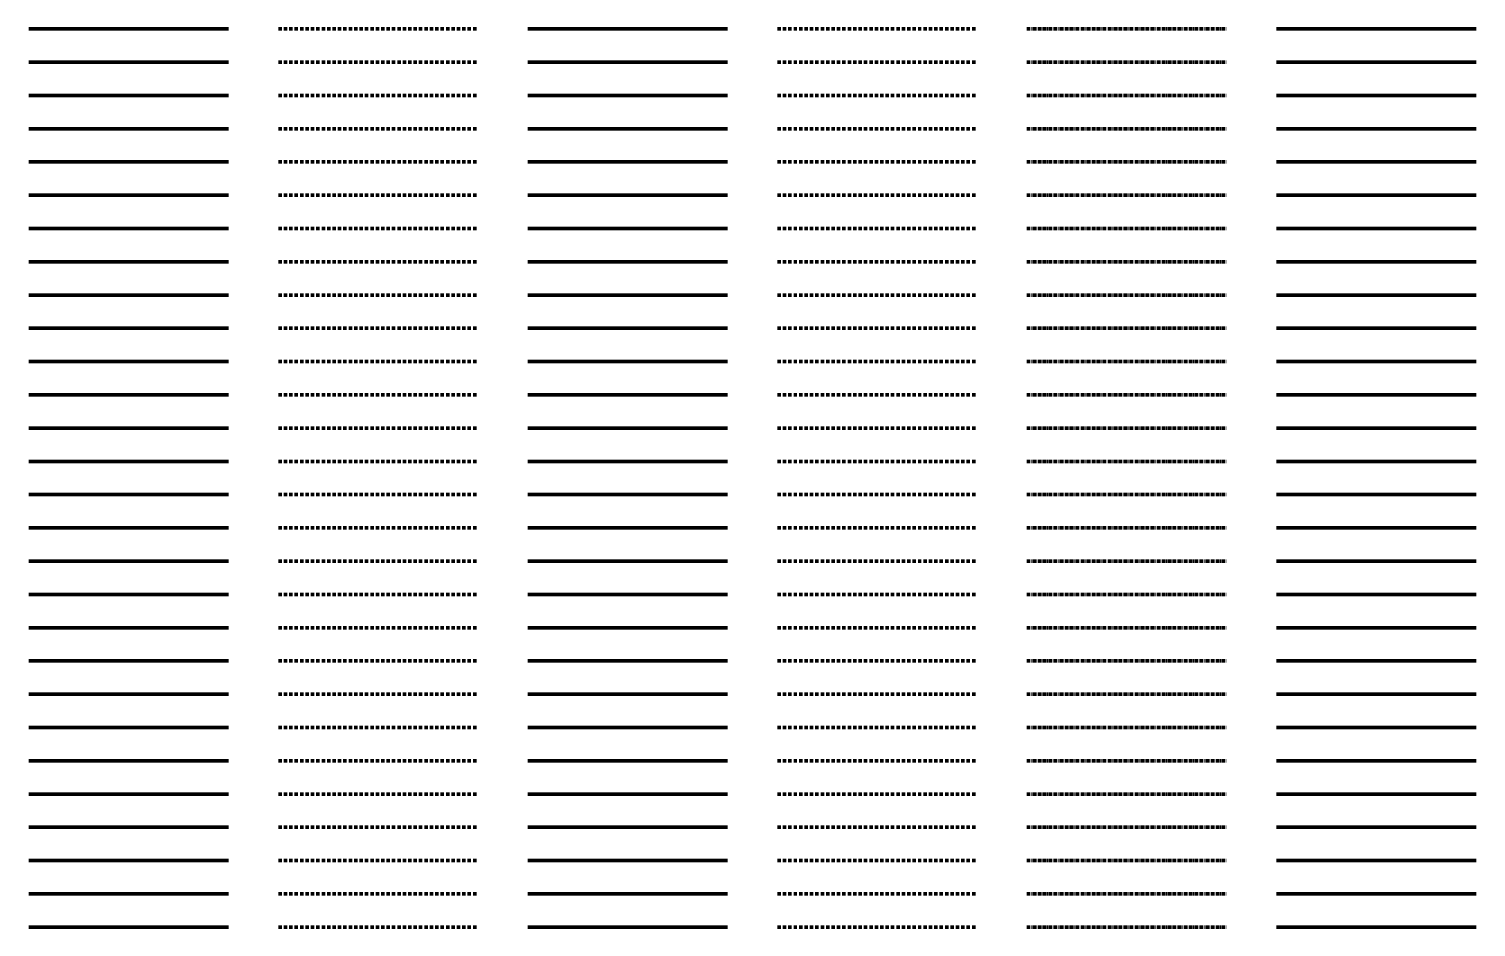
# Model space of a CAD drawing. Header units: metres. Extents: x -170 to 2070, y -13 to 17840.
# Drawn here: x 150 to 1020, y 12820 to 13360 of the extents above; entities that cross this region are included whole.
import ezdxf
from ezdxf.lldxf.tags import DXFTag

# ---------------------------------------------------------------- set-up
doc = ezdxf.new("R2010")
doc.units = ezdxf.units.M
doc.linetypes.add('KL-SO', pattern=[3.25, 2, -1.25])
doc.linetypes.add('KL-VERLATEN-SO', pattern=[3.25, 2, -0.5, 0.25, -0.5])
for name, color, linetype, lineweight in [('B-OI-KL-ET_MS_MANTELBUIS_HDPE FLEXIBEL_32-G', 7, 'Continuous', 70), ('B-OI-KL-ET_MS_MANTELBUIS_HDPE FLEXIBEL_32-RESERVE-G', 7, 'KL-RESERVE-SO', 70), ('B-OI-KL-ET_MS_MANTELBUIS_HDPE FLEXIBEL_32-VERLATEN-G', 7, 'KL-VERLATEN-SO', 70), ('B-OI-KL-ET_MS_MANTELBUIS_HDPE FLEXIBEL_50-G', 7, 'Continuous', 70), ('B-OI-KL-ET_MS_MANTELBUIS_HDPE FLEXIBEL_50-RESERVE-G', 7, 'KL-RESERVE-SO', 70), ('B-OI-KL-ET_MS_MANTELBUIS_HDPE FLEXIBEL_50-VERLATEN-G', 7, 'KL-VERLATEN-SO', 70), ('B-OI-KL-ET_MS_MANTELBUIS_HDPE FLEXIBEL_75-G', 7, 'Continuous', 70), ('B-OI-KL-ET_MS_MANTELBUIS_HDPE FLEXIBEL_75-RESERVE-G', 7, 'KL-RESERVE-SO', 70), ('B-OI-KL-ET_MS_MANTELBUIS_HDPE FLEXIBEL_75-VERLATEN-G', 7, 'KL-VERLATEN-SO', 70), ('B-OI-KL-ET_MS_MANTELBUIS_OVERIG-G', 7, 'Continuous', 70), ('B-OI-KL-ET_MS_MANTELBUIS_OVERIG-RESERVE-G', 7, 'KL-RESERVE-SO', 70), ('B-OI-KL-ET_MS_MANTELBUIS_OVERIG-VERLATEN-G', 7, 'KL-VERLATEN-SO', 70), ('B-OI-KL-ET_MS_MANTELBUIS_PE 100 SDR 11-G', 7, 'Continuous', 70), ('B-OI-KL-ET_MS_MANTELBUIS_PE 100 SDR 11-RESERVE-G', 7, 'KL-RESERVE-SO', 70), ('B-OI-KL-ET_MS_MANTELBUIS_PE 100 SDR 11-VERLATEN-G', 7, 'KL-VERLATEN-SO', 70), ('B-OI-KL-ET_MS_MANTELBUIS_PE 100 SDR 11_110-G', 7, 'Continuous', 70), ('B-OI-KL-ET_MS_MANTELBUIS_PE 100 SDR 11_110-RESERVE-G', 7, 'KL-RESERVE-SO', 70), ('B-OI-KL-ET_MS_MANTELBUIS_PE 100 SDR 11_110-VERLATEN-G', 7, 'KL-VERLATEN-SO', 70), ('B-OI-KL-ET_MS_MANTELBUIS_PE 100 SDR 11_125-G', 7, 'Continuous', 70), ('B-OI-KL-ET_MS_MANTELBUIS_PE 100 SDR 11_125-RESERVE-G', 7, 'KL-RESERVE-SO', 70), ('B-OI-KL-ET_MS_MANTELBUIS_PE 100 SDR 11_125-VERLATEN-G', 7, 'KL-VERLATEN-SO', 70), ('B-OI-KL-ET_MS_MANTELBUIS_PE 100 SDR 11_160-G', 7, 'Continuous', 70), ('B-OI-KL-ET_MS_MANTELBUIS_PE 100 SDR 11_160-RESERVE-G', 7, 'KL-RESERVE-SO', 70), ('B-OI-KL-ET_MS_MANTELBUIS_PE 100 SDR 11_160-VERLATEN-G', 7, 'KL-VERLATEN-SO', 70), ('B-OI-KL-ET_MS_MANTELBUIS_PE 100 SDR 11_200-G', 7, 'Continuous', 70), ('B-OI-KL-ET_MS_MANTELBUIS_PE 100 SDR 11_200-RESERVE-G', 7, 'KL-RESERVE-SO', 70), ('B-OI-KL-ET_MS_MANTELBUIS_PE 100 SDR 11_200-VERLATEN-G', 7, 'KL-VERLATEN-SO', 70), ('B-OI-KL-ET_MS_MANTELBUIS_PE 100 SDR 11_250-G', 7, 'Continuous', 70), ('B-OI-KL-ET_MS_MANTELBUIS_PE 100 SDR 11_250-RESERVE-G', 7, 'KL-RESERVE-SO', 70), ('B-OI-KL-ET_MS_MANTELBUIS_PE 100 SDR 11_250-VERLATEN-G', 7, 'KL-VERLATEN-SO', 70), ('B-OI-KL-ET_MS_MANTELBUIS_PE 100 SDR 11_315-G', 7, 'Continuous', 70), ('B-OI-KL-ET_MS_MANTELBUIS_PE 100 SDR 11_315-RESERVE-G', 7, 'KL-RESERVE-SO', 70), ('B-OI-KL-ET_MS_MANTELBUIS_PE 100 SDR 11_315-VERLATEN-G', 7, 'KL-VERLATEN-SO', 70), ('B-OI-KL-ET_MS_MANTELBUIS_PE 100 SDR 11_63-G', 7, 'Continuous', 70), ('B-OI-KL-ET_MS_MANTELBUIS_PE 100 SDR 11_63-RESERVE-G', 7, 'KL-RESERVE-SO', 70), ('B-OI-KL-ET_MS_MANTELBUIS_PE 100 SDR 11_63-VERLATEN-G', 7, 'KL-VERLATEN-SO', 70), ('B-OI-KL-ET_MS_MANTELBUIS_PE 100 SDR 11_75-G', 7, 'Continuous', 70), ('B-OI-KL-ET_MS_MANTELBUIS_PE 100 SDR 11_75-RESERVE-G', 7, 'KL-RESERVE-SO', 70), ('B-OI-KL-ET_MS_MANTELBUIS_PE 100 SDR 11_75-VERLATEN-G', 7, 'KL-VERLATEN-SO', 70), ('B-OI-KL-ET_MS_MANTELBUIS_PE 100 SDR 17.6-G', 7, 'Continuous', 70), ('B-OI-KL-ET_MS_MANTELBUIS_PE 100 SDR 17.6-RESERVE-G', 7, 'KL-RESERVE-SO', 70), ('B-OI-KL-ET_MS_MANTELBUIS_PE 100 SDR 17.6-VERLATEN-G', 7, 'KL-VERLATEN-SO', 70), ('B-OI-KL-ET_MS_MANTELBUIS_PE 100 SDR 17.6_110-G', 7, 'Continuous', 70), ('B-OI-KL-ET_MS_MANTELBUIS_PE 100 SDR 17.6_110-RESERVE-G', 7, 'KL-RESERVE-SO', 70), ('B-OI-KL-ET_MS_MANTELBUIS_PE 100 SDR 17.6_110-VERLATEN-G', 7, 'KL-VERLATEN-SO', 70), ('B-OI-KL-ET_MS_MANTELBUIS_PE 100 SDR 17.6_125-G', 7, 'Continuous', 70), ('B-OI-KL-ET_MS_MANTELBUIS_PE 100 SDR 17.6_125-RESERVE-G', 7, 'KL-RESERVE-SO', 70), ('B-OI-KL-ET_MS_MANTELBUIS_PE 100 SDR 17.6_125-VERLATEN-G', 7, 'KL-VERLATEN-SO', 70), ('B-OI-KL-ET_MS_MANTELBUIS_PE 100 SDR 17.6_160-G', 7, 'Continuous', 70), ('B-OI-KL-ET_MS_MANTELBUIS_PE 100 SDR 17.6_160-RESERVE-G', 7, 'KL-RESERVE-SO', 70), ('B-OI-KL-ET_MS_MANTELBUIS_PE 100 SDR 17.6_160-VERLATEN-G', 7, 'KL-VERLATEN-SO', 70), ('B-OI-KL-ET_MS_MANTELBUIS_PE 100 SDR 17.6_200-G', 7, 'Continuous', 70), ('B-OI-KL-ET_MS_MANTELBUIS_PE 100 SDR 17.6_200-RESERVE-G', 7, 'KL-RESERVE-SO', 70), ('B-OI-KL-ET_MS_MANTELBUIS_PE 100 SDR 17.6_200-VERLATEN-G', 7, 'KL-VERLATEN-SO', 70), ('B-OI-KL-ET_MS_MANTELBUIS_PE 100 SDR 17.6_250-G', 7, 'Continuous', 70), ('B-OI-KL-ET_MS_MANTELBUIS_PE 100 SDR 17.6_250-RESERVE-G', 7, 'KL-RESERVE-SO', 70), ('B-OI-KL-ET_MS_MANTELBUIS_PE 100 SDR 17.6_250-VERLATEN-G', 7, 'KL-VERLATEN-SO', 70), ('B-OI-KL-ET_MS_MANTELBUIS_PE 100 SDR 17.6_315-G', 7, 'Continuous', 70), ('B-OI-KL-ET_MS_MANTELBUIS_PE 100 SDR 17.6_315-RESERVE-G', 7, 'KL-RESERVE-SO', 70), ('B-OI-KL-ET_MS_MANTELBUIS_PE 100 SDR 17.6_315-VERLATEN-G', 7, 'KL-VERLATEN-SO', 70), ('B-OI-KL-ET_MS_MANTELBUIS_PE 100 SDR 17.6_400-G', 7, 'Continuous', 70), ('B-OI-KL-ET_MS_MANTELBUIS_PE 100 SDR 17.6_400-RESERVE-G', 7, 'KL-RESERVE-SO', 70), ('B-OI-KL-ET_MS_MANTELBUIS_PE 100 SDR 17.6_400-VERLATEN-G', 7, 'KL-VERLATEN-SO', 70), ('B-OI-KL-ET_MS_MANTELBUIS_PE 100 SDR 17.6_50-G', 7, 'Continuous', 70), ('B-OI-KL-ET_MS_MANTELBUIS_PE 100 SDR 17.6_50-RESERVE-G', 7, 'KL-RESERVE-SO', 70), ('B-OI-KL-ET_MS_MANTELBUIS_PE 100 SDR 17.6_50-VERLATEN-G', 7, 'KL-VERLATEN-SO', 70), ('B-OI-KL-ET_MS_MANTELBUIS_PE 100 SDR 17.6_63-G', 7, 'Continuous', 70), ('B-OI-KL-ET_MS_MANTELBUIS_PE 100 SDR 17.6_63-RESERVE-G', 7, 'KL-RESERVE-SO', 70), ('B-OI-KL-ET_MS_MANTELBUIS_PE 100 SDR 17.6_63-VERLATEN-G', 7, 'KL-VERLATEN-SO', 70), ('B-OI-KL-ET_MS_MANTELBUIS_PE 100 SDR 17.6_75-G', 7, 'Continuous', 70), ('B-OI-KL-ET_MS_MANTELBUIS_PE 100 SDR 17.6_75-RESERVE-G', 7, 'KL-RESERVE-SO', 70), ('B-OI-KL-ET_MS_MANTELBUIS_PE 100 SDR 17.6_75-VERLATEN-G', 7, 'KL-VERLATEN-SO', 70), ('B-OI-KL-ET_MS_MANTELBUIS_PE 80 SDR 11-G', 7, 'Continuous', 70), ('B-OI-KL-ET_MS_MANTELBUIS_PE 80 SDR 11-RESERVE-G', 7, 'KL-RESERVE-SO', 70), ('B-OI-KL-ET_MS_MANTELBUIS_PE 80 SDR 11-VERLATEN-G', 7, 'KL-VERLATEN-SO', 70), ('B-OI-KL-ET_MS_MANTELBUIS_PE 80 SDR 11_110-G', 7, 'Continuous', 70), ('B-OI-KL-ET_MS_MANTELBUIS_PE 80 SDR 11_110-RESERVE-G', 7, 'KL-RESERVE-SO', 70), ('B-OI-KL-ET_MS_MANTELBUIS_PE 80 SDR 11_110-VERLATEN-G', 7, 'KL-VERLATEN-SO', 70), ('B-OI-KL-ET_MS_MANTELBUIS_PE 80 SDR 11_160-G', 7, 'Continuous', 70), ('B-OI-KL-ET_MS_MANTELBUIS_PE 80 SDR 11_160-RESERVE-G', 7, 'KL-RESERVE-SO', 70), ('B-OI-KL-ET_MS_MANTELBUIS_PE 80 SDR 11_160-VERLATEN-G', 7, 'KL-VERLATEN-SO', 70), ('B-OI-KL-ET_MS_MANTELBUIS_PE 80 SDR 11_200-G', 7, 'Continuous', 70), ('B-OI-KL-ET_MS_MANTELBUIS_PE 80 SDR 11_200-RESERVE-G', 7, 'KL-RESERVE-SO', 70), ('B-OI-KL-ET_MS_MANTELBUIS_PE 80 SDR 11_200-VERLATEN-G', 7, 'KL-VERLATEN-SO', 70), ('N-OI-KL-ET_MS_MANTELBUIS_HDPE FLEXIBEL_32-G', 10, 'KL-SO', 70), ('N-OI-KL-ET_MS_MANTELBUIS_HDPE FLEXIBEL_50-G', 10, 'KL-SO', 70), ('N-OI-KL-ET_MS_MANTELBUIS_HDPE FLEXIBEL_75-G', 10, 'KL-SO', 70), ('N-OI-KL-ET_MS_MANTELBUIS_OVERIG-G', 10, 'KL-SO', 70), ('N-OI-KL-ET_MS_MANTELBUIS_PE 100 SDR 11-G', 10, 'KL-SO', 70), ('N-OI-KL-ET_MS_MANTELBUIS_PE 100 SDR 11_110-G', 10, 'KL-SO', 70), ('N-OI-KL-ET_MS_MANTELBUIS_PE 100 SDR 11_125-G', 10, 'KL-SO', 70), ('N-OI-KL-ET_MS_MANTELBUIS_PE 100 SDR 11_160-G', 10, 'KL-SO', 70), ('N-OI-KL-ET_MS_MANTELBUIS_PE 100 SDR 11_200-G', 10, 'KL-SO', 70), ('N-OI-KL-ET_MS_MANTELBUIS_PE 100 SDR 11_250-G', 10, 'KL-SO', 70), ('N-OI-KL-ET_MS_MANTELBUIS_PE 100 SDR 11_315-G', 10, 'KL-SO', 70), ('N-OI-KL-ET_MS_MANTELBUIS_PE 100 SDR 11_63-G', 10, 'KL-SO', 70), ('N-OI-KL-ET_MS_MANTELBUIS_PE 100 SDR 11_75-G', 10, 'KL-SO', 70), ('N-OI-KL-ET_MS_MANTELBUIS_PE 100 SDR 17.6-G', 10, 'KL-SO', 70), ('N-OI-KL-ET_MS_MANTELBUIS_PE 100 SDR 17.6_110-G', 10, 'KL-SO', 70), ('N-OI-KL-ET_MS_MANTELBUIS_PE 100 SDR 17.6_125-G', 10, 'KL-SO', 70), ('N-OI-KL-ET_MS_MANTELBUIS_PE 100 SDR 17.6_160-G', 10, 'KL-SO', 70), ('N-OI-KL-ET_MS_MANTELBUIS_PE 100 SDR 17.6_200-G', 10, 'KL-SO', 70), ('N-OI-KL-ET_MS_MANTELBUIS_PE 100 SDR 17.6_250-G', 10, 'KL-SO', 70), ('N-OI-KL-ET_MS_MANTELBUIS_PE 100 SDR 17.6_315-G', 10, 'KL-SO', 70), ('N-OI-KL-ET_MS_MANTELBUIS_PE 100 SDR 17.6_400-G', 10, 'KL-SO', 70), ('N-OI-KL-ET_MS_MANTELBUIS_PE 100 SDR 17.6_50-G', 10, 'KL-SO', 70), ('N-OI-KL-ET_MS_MANTELBUIS_PE 100 SDR 17.6_63-G', 10, 'KL-SO', 70), ('N-OI-KL-ET_MS_MANTELBUIS_PE 100 SDR 17.6_75-G', 10, 'KL-SO', 70), ('N-OI-KL-ET_MS_MANTELBUIS_PE 80 SDR 11-G', 10, 'KL-SO', 70), ('N-OI-KL-ET_MS_MANTELBUIS_PE 80 SDR 11_110-G', 10, 'KL-SO', 70), ('N-OI-KL-ET_MS_MANTELBUIS_PE 80 SDR 11_160-G', 10, 'KL-SO', 70), ('N-OI-KL-ET_MS_MANTELBUIS_PE 80 SDR 11_200-G', 10, 'KL-SO', 70), ('R-OI-KL-ET_MS_MANTELBUIS_HDPE FLEXIBEL_32-G', 10, 'KL-SO', 70), ('R-OI-KL-ET_MS_MANTELBUIS_HDPE FLEXIBEL_50-G', 10, 'KL-SO', 70), ('R-OI-KL-ET_MS_MANTELBUIS_HDPE FLEXIBEL_75-G', 10, 'KL-SO', 70), ('R-OI-KL-ET_MS_MANTELBUIS_OVERIG-G', 10, 'KL-SO', 70), ('R-OI-KL-ET_MS_MANTELBUIS_PE 100 SDR 11-G', 10, 'KL-SO', 70), ('R-OI-KL-ET_MS_MANTELBUIS_PE 100 SDR 11_110-G', 10, 'KL-SO', 70), ('R-OI-KL-ET_MS_MANTELBUIS_PE 100 SDR 11_125-G', 10, 'KL-SO', 70), ('R-OI-KL-ET_MS_MANTELBUIS_PE 100 SDR 11_160-G', 10, 'KL-SO', 70), ('R-OI-KL-ET_MS_MANTELBUIS_PE 100 SDR 11_200-G', 10, 'KL-SO', 70), ('R-OI-KL-ET_MS_MANTELBUIS_PE 100 SDR 11_250-G', 10, 'KL-SO', 70), ('R-OI-KL-ET_MS_MANTELBUIS_PE 100 SDR 11_315-G', 10, 'KL-SO', 70), ('R-OI-KL-ET_MS_MANTELBUIS_PE 100 SDR 11_63-G', 10, 'KL-SO', 70), ('R-OI-KL-ET_MS_MANTELBUIS_PE 100 SDR 11_75-G', 10, 'KL-SO', 70), ('R-OI-KL-ET_MS_MANTELBUIS_PE 100 SDR 17.6-G', 10, 'KL-SO', 70), ('R-OI-KL-ET_MS_MANTELBUIS_PE 100 SDR 17.6_110-G', 10, 'KL-SO', 70), ('R-OI-KL-ET_MS_MANTELBUIS_PE 100 SDR 17.6_125-G', 10, 'KL-SO', 70), ('R-OI-KL-ET_MS_MANTELBUIS_PE 100 SDR 17.6_160-G', 10, 'KL-SO', 70), ('R-OI-KL-ET_MS_MANTELBUIS_PE 100 SDR 17.6_200-G', 10, 'KL-SO', 70), ('R-OI-KL-ET_MS_MANTELBUIS_PE 100 SDR 17.6_250-G', 10, 'KL-SO', 70), ('R-OI-KL-ET_MS_MANTELBUIS_PE 100 SDR 17.6_315-G', 10, 'KL-SO', 70), ('R-OI-KL-ET_MS_MANTELBUIS_PE 100 SDR 17.6_400-G', 10, 'KL-SO', 70), ('R-OI-KL-ET_MS_MANTELBUIS_PE 100 SDR 17.6_50-G', 10, 'KL-SO', 70), ('R-OI-KL-ET_MS_MANTELBUIS_PE 100 SDR 17.6_63-G', 10, 'KL-SO', 70), ('R-OI-KL-ET_MS_MANTELBUIS_PE 100 SDR 17.6_75-G', 10, 'KL-SO', 70), ('R-OI-KL-ET_MS_MANTELBUIS_PE 80 SDR 11-G', 10, 'KL-SO', 70), ('R-OI-KL-ET_MS_MANTELBUIS_PE 80 SDR 11_110-G', 10, 'KL-SO', 70), ('R-OI-KL-ET_MS_MANTELBUIS_PE 80 SDR 11_160-G', 10, 'KL-SO', 70), ('R-OI-KL-ET_MS_MANTELBUIS_PE 80 SDR 11_200-G', 10, 'KL-SO', 70), ('V-OI-KL-ET_MS_MANTELBUIS_HDPE FLEXIBEL_32-G', 7, 'V-KL-SO', 70), ('V-OI-KL-ET_MS_MANTELBUIS_HDPE FLEXIBEL_50-G', 7, 'V-KL-SO', 70), ('V-OI-KL-ET_MS_MANTELBUIS_HDPE FLEXIBEL_75-G', 7, 'V-KL-SO', 70), ('V-OI-KL-ET_MS_MANTELBUIS_OVERIG-G', 7, 'V-KL-SO', 70), ('V-OI-KL-ET_MS_MANTELBUIS_PE 100 SDR 11-G', 7, 'V-KL-SO', 70), ('V-OI-KL-ET_MS_MANTELBUIS_PE 100 SDR 11_110-G', 7, 'V-KL-SO', 70), ('V-OI-KL-ET_MS_MANTELBUIS_PE 100 SDR 11_125-G', 7, 'V-KL-SO', 70), ('V-OI-KL-ET_MS_MANTELBUIS_PE 100 SDR 11_160-G', 7, 'V-KL-SO', 70), ('V-OI-KL-ET_MS_MANTELBUIS_PE 100 SDR 11_200-G', 7, 'V-KL-SO', 70), ('V-OI-KL-ET_MS_MANTELBUIS_PE 100 SDR 11_250-G', 7, 'V-KL-SO', 70), ('V-OI-KL-ET_MS_MANTELBUIS_PE 100 SDR 11_315-G', 7, 'V-KL-SO', 70), ('V-OI-KL-ET_MS_MANTELBUIS_PE 100 SDR 11_63-G', 7, 'V-KL-SO', 70), ('V-OI-KL-ET_MS_MANTELBUIS_PE 100 SDR 11_75-G', 7, 'V-KL-SO', 70), ('V-OI-KL-ET_MS_MANTELBUIS_PE 100 SDR 17.6-G', 7, 'V-KL-SO', 70), ('V-OI-KL-ET_MS_MANTELBUIS_PE 100 SDR 17.6_110-G', 7, 'V-KL-SO', 70), ('V-OI-KL-ET_MS_MANTELBUIS_PE 100 SDR 17.6_125-G', 7, 'V-KL-SO', 70), ('V-OI-KL-ET_MS_MANTELBUIS_PE 100 SDR 17.6_160-G', 7, 'V-KL-SO', 70), ('V-OI-KL-ET_MS_MANTELBUIS_PE 100 SDR 17.6_200-G', 7, 'V-KL-SO', 70), ('V-OI-KL-ET_MS_MANTELBUIS_PE 100 SDR 17.6_250-G', 7, 'V-KL-SO', 70), ('V-OI-KL-ET_MS_MANTELBUIS_PE 100 SDR 17.6_315-G', 7, 'V-KL-SO', 70), ('V-OI-KL-ET_MS_MANTELBUIS_PE 100 SDR 17.6_400-G', 7, 'V-KL-SO', 70), ('V-OI-KL-ET_MS_MANTELBUIS_PE 100 SDR 17.6_50-G', 7, 'V-KL-SO', 70), ('V-OI-KL-ET_MS_MANTELBUIS_PE 100 SDR 17.6_63-G', 7, 'V-KL-SO', 70), ('V-OI-KL-ET_MS_MANTELBUIS_PE 100 SDR 17.6_75-G', 7, 'V-KL-SO', 70), ('V-OI-KL-ET_MS_MANTELBUIS_PE 80 SDR 11-G', 7, 'V-KL-SO', 70), ('V-OI-KL-ET_MS_MANTELBUIS_PE 80 SDR 11_110-G', 7, 'V-KL-SO', 70), ('V-OI-KL-ET_MS_MANTELBUIS_PE 80 SDR 11_160-G', 7, 'V-KL-SO', 70), ('V-OI-KL-ET_MS_MANTELBUIS_PE 80 SDR 11_200-G', 7, 'V-KL-SO', 70)]:
    doc.layers.add(name, color=color, linetype=linetype, lineweight=lineweight)
tags = doc.linetypes.add('KL-RESERVE-SO', pattern='A,7,-2,["RS",Standard,S=1,R=0,X=-1,Y=-0.5],-1.5', length=10.5).pattern_tags.tags
tags[6] = DXFTag(74, 10)
doc.linetypes.add('V-KL-SO', pattern='A,2,[24,nlcs.shx,S=0.75,R=0,X=0,Y=0],2', length=4)

msp = doc.modelspace()

# ---------------------------------------------------------------- linework, layer by layer
at = {"layer": 'B-OI-KL-ET_MS_MANTELBUIS_HDPE FLEXIBEL_32-G'}
msp.add_line((150, 12820), (270, 12820), dxfattribs=at)
at = {"layer": 'B-OI-KL-ET_MS_MANTELBUIS_HDPE FLEXIBEL_32-RESERVE-G'}
msp.add_line((900, 12820), (1020, 12820), dxfattribs=at)
at = {"layer": 'B-OI-KL-ET_MS_MANTELBUIS_HDPE FLEXIBEL_32-VERLATEN-G'}
msp.add_line((750, 12820), (870, 12820), dxfattribs=at)
at = {"layer": 'B-OI-KL-ET_MS_MANTELBUIS_HDPE FLEXIBEL_50-G'}
msp.add_line((150, 12840), (270, 12840), dxfattribs=at)
at = {"layer": 'B-OI-KL-ET_MS_MANTELBUIS_HDPE FLEXIBEL_50-RESERVE-G'}
msp.add_line((900, 12840), (1020, 12840), dxfattribs=at)
at = {"layer": 'B-OI-KL-ET_MS_MANTELBUIS_HDPE FLEXIBEL_50-VERLATEN-G'}
msp.add_line((750, 12840), (870, 12840), dxfattribs=at)
at = {"layer": 'B-OI-KL-ET_MS_MANTELBUIS_HDPE FLEXIBEL_75-G'}
msp.add_line((150, 12860), (270, 12860), dxfattribs=at)
at = {"layer": 'B-OI-KL-ET_MS_MANTELBUIS_HDPE FLEXIBEL_75-RESERVE-G'}
msp.add_line((900, 12860), (1020, 12860), dxfattribs=at)
at = {"layer": 'B-OI-KL-ET_MS_MANTELBUIS_HDPE FLEXIBEL_75-VERLATEN-G'}
msp.add_line((750, 12860), (870, 12860), dxfattribs=at)
at = {"layer": 'B-OI-KL-ET_MS_MANTELBUIS_OVERIG-G'}
msp.add_line((150, 12880), (270, 12880), dxfattribs=at)
at = {"layer": 'B-OI-KL-ET_MS_MANTELBUIS_OVERIG-RESERVE-G'}
msp.add_line((900, 12880), (1020, 12880), dxfattribs=at)
at = {"layer": 'B-OI-KL-ET_MS_MANTELBUIS_OVERIG-VERLATEN-G'}
msp.add_line((750, 12880), (870, 12880), dxfattribs=at)
at = {"layer": 'B-OI-KL-ET_MS_MANTELBUIS_PE 100 SDR 11-G'}
msp.add_line((150, 12900), (270, 12900), dxfattribs=at)
at = {"layer": 'B-OI-KL-ET_MS_MANTELBUIS_PE 100 SDR 11-RESERVE-G'}
msp.add_line((900, 12900), (1020, 12900), dxfattribs=at)
at = {"layer": 'B-OI-KL-ET_MS_MANTELBUIS_PE 100 SDR 11-VERLATEN-G'}
msp.add_line((750, 12900), (870, 12900), dxfattribs=at)
at = {"layer": 'B-OI-KL-ET_MS_MANTELBUIS_PE 100 SDR 11_110-G'}
msp.add_line((150, 12920), (270, 12920), dxfattribs=at)
at = {"layer": 'B-OI-KL-ET_MS_MANTELBUIS_PE 100 SDR 11_110-RESERVE-G'}
msp.add_line((900, 12920), (1020, 12920), dxfattribs=at)
at = {"layer": 'B-OI-KL-ET_MS_MANTELBUIS_PE 100 SDR 11_110-VERLATEN-G'}
msp.add_line((750, 12920), (870, 12920), dxfattribs=at)
at = {"layer": 'B-OI-KL-ET_MS_MANTELBUIS_PE 100 SDR 11_125-G'}
msp.add_line((150, 12940), (270, 12940), dxfattribs=at)
at = {"layer": 'B-OI-KL-ET_MS_MANTELBUIS_PE 100 SDR 11_125-RESERVE-G'}
msp.add_line((900, 12940), (1020, 12940), dxfattribs=at)
at = {"layer": 'B-OI-KL-ET_MS_MANTELBUIS_PE 100 SDR 11_125-VERLATEN-G'}
msp.add_line((750, 12940), (870, 12940), dxfattribs=at)
at = {"layer": 'B-OI-KL-ET_MS_MANTELBUIS_PE 100 SDR 11_160-G'}
msp.add_line((150, 12960), (270, 12960), dxfattribs=at)
at = {"layer": 'B-OI-KL-ET_MS_MANTELBUIS_PE 100 SDR 11_160-RESERVE-G'}
msp.add_line((900, 12960), (1020, 12960), dxfattribs=at)
at = {"layer": 'B-OI-KL-ET_MS_MANTELBUIS_PE 100 SDR 11_160-VERLATEN-G'}
msp.add_line((750, 12960), (870, 12960), dxfattribs=at)
at = {"layer": 'B-OI-KL-ET_MS_MANTELBUIS_PE 100 SDR 11_200-G'}
msp.add_line((150, 12980), (270, 12980), dxfattribs=at)
at = {"layer": 'B-OI-KL-ET_MS_MANTELBUIS_PE 100 SDR 11_200-RESERVE-G'}
msp.add_line((900, 12980), (1020, 12980), dxfattribs=at)
at = {"layer": 'B-OI-KL-ET_MS_MANTELBUIS_PE 100 SDR 11_200-VERLATEN-G'}
msp.add_line((750, 12980), (870, 12980), dxfattribs=at)
at = {"layer": 'B-OI-KL-ET_MS_MANTELBUIS_PE 100 SDR 11_250-G'}
msp.add_line((150, 13000), (270, 13000), dxfattribs=at)
at = {"layer": 'B-OI-KL-ET_MS_MANTELBUIS_PE 100 SDR 11_250-RESERVE-G'}
msp.add_line((900, 13000), (1020, 13000), dxfattribs=at)
at = {"layer": 'B-OI-KL-ET_MS_MANTELBUIS_PE 100 SDR 11_250-VERLATEN-G'}
msp.add_line((750, 13000), (870, 13000), dxfattribs=at)
at = {"layer": 'B-OI-KL-ET_MS_MANTELBUIS_PE 100 SDR 11_315-G'}
msp.add_line((150, 13020), (270, 13020), dxfattribs=at)
at = {"layer": 'B-OI-KL-ET_MS_MANTELBUIS_PE 100 SDR 11_315-RESERVE-G'}
msp.add_line((900, 13020), (1020, 13020), dxfattribs=at)
at = {"layer": 'B-OI-KL-ET_MS_MANTELBUIS_PE 100 SDR 11_315-VERLATEN-G'}
msp.add_line((750, 13020), (870, 13020), dxfattribs=at)
at = {"layer": 'B-OI-KL-ET_MS_MANTELBUIS_PE 100 SDR 11_63-G'}
msp.add_line((150, 13040), (270, 13040), dxfattribs=at)
at = {"layer": 'B-OI-KL-ET_MS_MANTELBUIS_PE 100 SDR 11_63-RESERVE-G'}
msp.add_line((900, 13040), (1020, 13040), dxfattribs=at)
at = {"layer": 'B-OI-KL-ET_MS_MANTELBUIS_PE 100 SDR 11_63-VERLATEN-G'}
msp.add_line((750, 13040), (870, 13040), dxfattribs=at)
at = {"layer": 'B-OI-KL-ET_MS_MANTELBUIS_PE 100 SDR 11_75-G'}
msp.add_line((150, 13060), (270, 13060), dxfattribs=at)
at = {"layer": 'B-OI-KL-ET_MS_MANTELBUIS_PE 100 SDR 11_75-RESERVE-G'}
msp.add_line((900, 13060), (1020, 13060), dxfattribs=at)
at = {"layer": 'B-OI-KL-ET_MS_MANTELBUIS_PE 100 SDR 11_75-VERLATEN-G'}
msp.add_line((750, 13060), (870, 13060), dxfattribs=at)
at = {"layer": 'B-OI-KL-ET_MS_MANTELBUIS_PE 100 SDR 17.6-G'}
msp.add_line((150, 13080), (270, 13080), dxfattribs=at)
at = {"layer": 'B-OI-KL-ET_MS_MANTELBUIS_PE 100 SDR 17.6-RESERVE-G'}
msp.add_line((900, 13080), (1020, 13080), dxfattribs=at)
at = {"layer": 'B-OI-KL-ET_MS_MANTELBUIS_PE 100 SDR 17.6-VERLATEN-G'}
msp.add_line((750, 13080), (870, 13080), dxfattribs=at)
at = {"layer": 'B-OI-KL-ET_MS_MANTELBUIS_PE 100 SDR 17.6_110-G'}
msp.add_line((150, 13100), (270, 13100), dxfattribs=at)
at = {"layer": 'B-OI-KL-ET_MS_MANTELBUIS_PE 100 SDR 17.6_110-RESERVE-G'}
msp.add_line((900, 13100), (1020, 13100), dxfattribs=at)
at = {"layer": 'B-OI-KL-ET_MS_MANTELBUIS_PE 100 SDR 17.6_110-VERLATEN-G'}
msp.add_line((750, 13100), (870, 13100), dxfattribs=at)
at = {"layer": 'B-OI-KL-ET_MS_MANTELBUIS_PE 100 SDR 17.6_125-G'}
msp.add_line((150, 13120), (270, 13120), dxfattribs=at)
at = {"layer": 'B-OI-KL-ET_MS_MANTELBUIS_PE 100 SDR 17.6_125-RESERVE-G'}
msp.add_line((900, 13120), (1020, 13120), dxfattribs=at)
at = {"layer": 'B-OI-KL-ET_MS_MANTELBUIS_PE 100 SDR 17.6_125-VERLATEN-G'}
msp.add_line((750, 13120), (870, 13120), dxfattribs=at)
at = {"layer": 'B-OI-KL-ET_MS_MANTELBUIS_PE 100 SDR 17.6_160-G'}
msp.add_line((150, 13140), (270, 13140), dxfattribs=at)
at = {"layer": 'B-OI-KL-ET_MS_MANTELBUIS_PE 100 SDR 17.6_160-RESERVE-G'}
msp.add_line((900, 13140), (1020, 13140), dxfattribs=at)
at = {"layer": 'B-OI-KL-ET_MS_MANTELBUIS_PE 100 SDR 17.6_160-VERLATEN-G'}
msp.add_line((750, 13140), (870, 13140), dxfattribs=at)
at = {"layer": 'B-OI-KL-ET_MS_MANTELBUIS_PE 100 SDR 17.6_200-G'}
msp.add_line((150, 13160), (270, 13160), dxfattribs=at)
at = {"layer": 'B-OI-KL-ET_MS_MANTELBUIS_PE 100 SDR 17.6_200-RESERVE-G'}
msp.add_line((900, 13160), (1020, 13160), dxfattribs=at)
at = {"layer": 'B-OI-KL-ET_MS_MANTELBUIS_PE 100 SDR 17.6_200-VERLATEN-G'}
msp.add_line((750, 13160), (870, 13160), dxfattribs=at)
at = {"layer": 'B-OI-KL-ET_MS_MANTELBUIS_PE 100 SDR 17.6_250-G'}
msp.add_line((150, 13180), (270, 13180), dxfattribs=at)
at = {"layer": 'B-OI-KL-ET_MS_MANTELBUIS_PE 100 SDR 17.6_250-RESERVE-G'}
msp.add_line((900, 13180), (1020, 13180), dxfattribs=at)
at = {"layer": 'B-OI-KL-ET_MS_MANTELBUIS_PE 100 SDR 17.6_250-VERLATEN-G'}
msp.add_line((750, 13180), (870, 13180), dxfattribs=at)
at = {"layer": 'B-OI-KL-ET_MS_MANTELBUIS_PE 100 SDR 17.6_315-G'}
msp.add_line((150, 13200), (270, 13200), dxfattribs=at)
at = {"layer": 'B-OI-KL-ET_MS_MANTELBUIS_PE 100 SDR 17.6_315-RESERVE-G'}
msp.add_line((900, 13200), (1020, 13200), dxfattribs=at)
at = {"layer": 'B-OI-KL-ET_MS_MANTELBUIS_PE 100 SDR 17.6_315-VERLATEN-G'}
msp.add_line((750, 13200), (870, 13200), dxfattribs=at)
at = {"layer": 'B-OI-KL-ET_MS_MANTELBUIS_PE 100 SDR 17.6_400-G'}
msp.add_line((150, 13220), (270, 13220), dxfattribs=at)
at = {"layer": 'B-OI-KL-ET_MS_MANTELBUIS_PE 100 SDR 17.6_400-RESERVE-G'}
msp.add_line((900, 13220), (1020, 13220), dxfattribs=at)
at = {"layer": 'B-OI-KL-ET_MS_MANTELBUIS_PE 100 SDR 17.6_400-VERLATEN-G'}
msp.add_line((750, 13220), (870, 13220), dxfattribs=at)
at = {"layer": 'B-OI-KL-ET_MS_MANTELBUIS_PE 100 SDR 17.6_50-G'}
msp.add_line((150, 13240), (270, 13240), dxfattribs=at)
at = {"layer": 'B-OI-KL-ET_MS_MANTELBUIS_PE 100 SDR 17.6_50-RESERVE-G'}
msp.add_line((900, 13240), (1020, 13240), dxfattribs=at)
at = {"layer": 'B-OI-KL-ET_MS_MANTELBUIS_PE 100 SDR 17.6_50-VERLATEN-G'}
msp.add_line((750, 13240), (870, 13240), dxfattribs=at)
at = {"layer": 'B-OI-KL-ET_MS_MANTELBUIS_PE 100 SDR 17.6_63-G'}
msp.add_line((150, 13260), (270, 13260), dxfattribs=at)
at = {"layer": 'B-OI-KL-ET_MS_MANTELBUIS_PE 100 SDR 17.6_63-RESERVE-G'}
msp.add_line((900, 13260), (1020, 13260), dxfattribs=at)
at = {"layer": 'B-OI-KL-ET_MS_MANTELBUIS_PE 100 SDR 17.6_63-VERLATEN-G'}
msp.add_line((750, 13260), (870, 13260), dxfattribs=at)
at = {"layer": 'B-OI-KL-ET_MS_MANTELBUIS_PE 100 SDR 17.6_75-G'}
msp.add_line((150, 13280), (270, 13280), dxfattribs=at)
at = {"layer": 'B-OI-KL-ET_MS_MANTELBUIS_PE 100 SDR 17.6_75-RESERVE-G'}
msp.add_line((900, 13280), (1020, 13280), dxfattribs=at)
at = {"layer": 'B-OI-KL-ET_MS_MANTELBUIS_PE 100 SDR 17.6_75-VERLATEN-G'}
msp.add_line((750, 13280), (870, 13280), dxfattribs=at)
at = {"layer": 'B-OI-KL-ET_MS_MANTELBUIS_PE 80 SDR 11-G'}
msp.add_line((150, 13300), (270, 13300), dxfattribs=at)
at = {"layer": 'B-OI-KL-ET_MS_MANTELBUIS_PE 80 SDR 11-RESERVE-G'}
msp.add_line((900, 13300), (1020, 13300), dxfattribs=at)
at = {"layer": 'B-OI-KL-ET_MS_MANTELBUIS_PE 80 SDR 11-VERLATEN-G'}
msp.add_line((750, 13300), (870, 13300), dxfattribs=at)
at = {"layer": 'B-OI-KL-ET_MS_MANTELBUIS_PE 80 SDR 11_110-G'}
msp.add_line((150, 13320), (270, 13320), dxfattribs=at)
at = {"layer": 'B-OI-KL-ET_MS_MANTELBUIS_PE 80 SDR 11_110-RESERVE-G'}
msp.add_line((900, 13320), (1020, 13320), dxfattribs=at)
at = {"layer": 'B-OI-KL-ET_MS_MANTELBUIS_PE 80 SDR 11_110-VERLATEN-G'}
msp.add_line((750, 13320), (870, 13320), dxfattribs=at)
at = {"layer": 'B-OI-KL-ET_MS_MANTELBUIS_PE 80 SDR 11_160-G'}
msp.add_line((150, 13340), (270, 13340), dxfattribs=at)
at = {"layer": 'B-OI-KL-ET_MS_MANTELBUIS_PE 80 SDR 11_160-RESERVE-G'}
msp.add_line((900, 13340), (1020, 13340), dxfattribs=at)
at = {"layer": 'B-OI-KL-ET_MS_MANTELBUIS_PE 80 SDR 11_160-VERLATEN-G'}
msp.add_line((750, 13340), (870, 13340), dxfattribs=at)
at = {"layer": 'B-OI-KL-ET_MS_MANTELBUIS_PE 80 SDR 11_200-G'}
msp.add_line((150, 13360), (270, 13360), dxfattribs=at)
at = {"layer": 'B-OI-KL-ET_MS_MANTELBUIS_PE 80 SDR 11_200-RESERVE-G'}
msp.add_line((900, 13360), (1020, 13360), dxfattribs=at)
at = {"layer": 'B-OI-KL-ET_MS_MANTELBUIS_PE 80 SDR 11_200-VERLATEN-G'}
msp.add_line((750, 13360), (870, 13360), dxfattribs=at)
at = {"layer": 'N-OI-KL-ET_MS_MANTELBUIS_HDPE FLEXIBEL_32-G'}
msp.add_line((300, 12820), (420, 12820), dxfattribs=at)
at = {"layer": 'N-OI-KL-ET_MS_MANTELBUIS_HDPE FLEXIBEL_50-G'}
msp.add_line((300, 12840), (420, 12840), dxfattribs=at)
at = {"layer": 'N-OI-KL-ET_MS_MANTELBUIS_HDPE FLEXIBEL_75-G'}
msp.add_line((300, 12860), (420, 12860), dxfattribs=at)
at = {"layer": 'N-OI-KL-ET_MS_MANTELBUIS_OVERIG-G'}
msp.add_line((300, 12880), (420, 12880), dxfattribs=at)
at = {"layer": 'N-OI-KL-ET_MS_MANTELBUIS_PE 100 SDR 11-G'}
msp.add_line((300, 12900), (420, 12900), dxfattribs=at)
at = {"layer": 'N-OI-KL-ET_MS_MANTELBUIS_PE 100 SDR 11_110-G'}
msp.add_line((300, 12920), (420, 12920), dxfattribs=at)
at = {"layer": 'N-OI-KL-ET_MS_MANTELBUIS_PE 100 SDR 11_125-G'}
msp.add_line((300, 12940), (420, 12940), dxfattribs=at)
at = {"layer": 'N-OI-KL-ET_MS_MANTELBUIS_PE 100 SDR 11_160-G'}
msp.add_line((300, 12960), (420, 12960), dxfattribs=at)
at = {"layer": 'N-OI-KL-ET_MS_MANTELBUIS_PE 100 SDR 11_200-G'}
msp.add_line((300, 12980), (420, 12980), dxfattribs=at)
at = {"layer": 'N-OI-KL-ET_MS_MANTELBUIS_PE 100 SDR 11_250-G'}
msp.add_line((300, 13000), (420, 13000), dxfattribs=at)
at = {"layer": 'N-OI-KL-ET_MS_MANTELBUIS_PE 100 SDR 11_315-G'}
msp.add_line((300, 13020), (420, 13020), dxfattribs=at)
at = {"layer": 'N-OI-KL-ET_MS_MANTELBUIS_PE 100 SDR 11_63-G'}
msp.add_line((300, 13040), (420, 13040), dxfattribs=at)
at = {"layer": 'N-OI-KL-ET_MS_MANTELBUIS_PE 100 SDR 11_75-G'}
msp.add_line((300, 13060), (420, 13060), dxfattribs=at)
at = {"layer": 'N-OI-KL-ET_MS_MANTELBUIS_PE 100 SDR 17.6-G'}
msp.add_line((300, 13080), (420, 13080), dxfattribs=at)
at = {"layer": 'N-OI-KL-ET_MS_MANTELBUIS_PE 100 SDR 17.6_110-G'}
msp.add_line((300, 13100), (420, 13100), dxfattribs=at)
at = {"layer": 'N-OI-KL-ET_MS_MANTELBUIS_PE 100 SDR 17.6_125-G'}
msp.add_line((300, 13120), (420, 13120), dxfattribs=at)
at = {"layer": 'N-OI-KL-ET_MS_MANTELBUIS_PE 100 SDR 17.6_160-G'}
msp.add_line((300, 13140), (420, 13140), dxfattribs=at)
at = {"layer": 'N-OI-KL-ET_MS_MANTELBUIS_PE 100 SDR 17.6_200-G'}
msp.add_line((300, 13160), (420, 13160), dxfattribs=at)
at = {"layer": 'N-OI-KL-ET_MS_MANTELBUIS_PE 100 SDR 17.6_250-G'}
msp.add_line((300, 13180), (420, 13180), dxfattribs=at)
at = {"layer": 'N-OI-KL-ET_MS_MANTELBUIS_PE 100 SDR 17.6_315-G'}
msp.add_line((300, 13200), (420, 13200), dxfattribs=at)
at = {"layer": 'N-OI-KL-ET_MS_MANTELBUIS_PE 100 SDR 17.6_400-G'}
msp.add_line((300, 13220), (420, 13220), dxfattribs=at)
at = {"layer": 'N-OI-KL-ET_MS_MANTELBUIS_PE 100 SDR 17.6_50-G'}
msp.add_line((300, 13240), (420, 13240), dxfattribs=at)
at = {"layer": 'N-OI-KL-ET_MS_MANTELBUIS_PE 100 SDR 17.6_63-G'}
msp.add_line((300, 13260), (420, 13260), dxfattribs=at)
at = {"layer": 'N-OI-KL-ET_MS_MANTELBUIS_PE 100 SDR 17.6_75-G'}
msp.add_line((300, 13280), (420, 13280), dxfattribs=at)
at = {"layer": 'N-OI-KL-ET_MS_MANTELBUIS_PE 80 SDR 11-G'}
msp.add_line((300, 13300), (420, 13300), dxfattribs=at)
at = {"layer": 'N-OI-KL-ET_MS_MANTELBUIS_PE 80 SDR 11_110-G'}
msp.add_line((300, 13320), (420, 13320), dxfattribs=at)
at = {"layer": 'N-OI-KL-ET_MS_MANTELBUIS_PE 80 SDR 11_160-G'}
msp.add_line((300, 13340), (420, 13340), dxfattribs=at)
at = {"layer": 'N-OI-KL-ET_MS_MANTELBUIS_PE 80 SDR 11_200-G'}
msp.add_line((300, 13360), (420, 13360), dxfattribs=at)
at = {"layer": 'R-OI-KL-ET_MS_MANTELBUIS_HDPE FLEXIBEL_32-G'}
msp.add_line((600, 12820), (720, 12820), dxfattribs=at)
at = {"layer": 'R-OI-KL-ET_MS_MANTELBUIS_HDPE FLEXIBEL_50-G'}
msp.add_line((600, 12840), (720, 12840), dxfattribs=at)
at = {"layer": 'R-OI-KL-ET_MS_MANTELBUIS_HDPE FLEXIBEL_75-G'}
msp.add_line((600, 12860), (720, 12860), dxfattribs=at)
at = {"layer": 'R-OI-KL-ET_MS_MANTELBUIS_OVERIG-G'}
msp.add_line((600, 12880), (720, 12880), dxfattribs=at)
at = {"layer": 'R-OI-KL-ET_MS_MANTELBUIS_PE 100 SDR 11-G'}
msp.add_line((600, 12900), (720, 12900), dxfattribs=at)
at = {"layer": 'R-OI-KL-ET_MS_MANTELBUIS_PE 100 SDR 11_110-G'}
msp.add_line((600, 12920), (720, 12920), dxfattribs=at)
at = {"layer": 'R-OI-KL-ET_MS_MANTELBUIS_PE 100 SDR 11_125-G'}
msp.add_line((600, 12940), (720, 12940), dxfattribs=at)
at = {"layer": 'R-OI-KL-ET_MS_MANTELBUIS_PE 100 SDR 11_160-G'}
msp.add_line((600, 12960), (720, 12960), dxfattribs=at)
at = {"layer": 'R-OI-KL-ET_MS_MANTELBUIS_PE 100 SDR 11_200-G'}
msp.add_line((600, 12980), (720, 12980), dxfattribs=at)
at = {"layer": 'R-OI-KL-ET_MS_MANTELBUIS_PE 100 SDR 11_250-G'}
msp.add_line((600, 13000), (720, 13000), dxfattribs=at)
at = {"layer": 'R-OI-KL-ET_MS_MANTELBUIS_PE 100 SDR 11_315-G'}
msp.add_line((600, 13020), (720, 13020), dxfattribs=at)
at = {"layer": 'R-OI-KL-ET_MS_MANTELBUIS_PE 100 SDR 11_63-G'}
msp.add_line((600, 13040), (720, 13040), dxfattribs=at)
at = {"layer": 'R-OI-KL-ET_MS_MANTELBUIS_PE 100 SDR 11_75-G'}
msp.add_line((600, 13060), (720, 13060), dxfattribs=at)
at = {"layer": 'R-OI-KL-ET_MS_MANTELBUIS_PE 100 SDR 17.6-G'}
msp.add_line((600, 13080), (720, 13080), dxfattribs=at)
at = {"layer": 'R-OI-KL-ET_MS_MANTELBUIS_PE 100 SDR 17.6_110-G'}
msp.add_line((600, 13100), (720, 13100), dxfattribs=at)
at = {"layer": 'R-OI-KL-ET_MS_MANTELBUIS_PE 100 SDR 17.6_125-G'}
msp.add_line((600, 13120), (720, 13120), dxfattribs=at)
at = {"layer": 'R-OI-KL-ET_MS_MANTELBUIS_PE 100 SDR 17.6_160-G'}
msp.add_line((600, 13140), (720, 13140), dxfattribs=at)
at = {"layer": 'R-OI-KL-ET_MS_MANTELBUIS_PE 100 SDR 17.6_200-G'}
msp.add_line((600, 13160), (720, 13160), dxfattribs=at)
at = {"layer": 'R-OI-KL-ET_MS_MANTELBUIS_PE 100 SDR 17.6_250-G'}
msp.add_line((600, 13180), (720, 13180), dxfattribs=at)
at = {"layer": 'R-OI-KL-ET_MS_MANTELBUIS_PE 100 SDR 17.6_315-G'}
msp.add_line((600, 13200), (720, 13200), dxfattribs=at)
at = {"layer": 'R-OI-KL-ET_MS_MANTELBUIS_PE 100 SDR 17.6_400-G'}
msp.add_line((600, 13220), (720, 13220), dxfattribs=at)
at = {"layer": 'R-OI-KL-ET_MS_MANTELBUIS_PE 100 SDR 17.6_50-G'}
msp.add_line((600, 13240), (720, 13240), dxfattribs=at)
at = {"layer": 'R-OI-KL-ET_MS_MANTELBUIS_PE 100 SDR 17.6_63-G'}
msp.add_line((600, 13260), (720, 13260), dxfattribs=at)
at = {"layer": 'R-OI-KL-ET_MS_MANTELBUIS_PE 100 SDR 17.6_75-G'}
msp.add_line((600, 13280), (720, 13280), dxfattribs=at)
at = {"layer": 'R-OI-KL-ET_MS_MANTELBUIS_PE 80 SDR 11-G'}
msp.add_line((600, 13300), (720, 13300), dxfattribs=at)
at = {"layer": 'R-OI-KL-ET_MS_MANTELBUIS_PE 80 SDR 11_110-G'}
msp.add_line((600, 13320), (720, 13320), dxfattribs=at)
at = {"layer": 'R-OI-KL-ET_MS_MANTELBUIS_PE 80 SDR 11_160-G'}
msp.add_line((600, 13340), (720, 13340), dxfattribs=at)
at = {"layer": 'R-OI-KL-ET_MS_MANTELBUIS_PE 80 SDR 11_200-G'}
msp.add_line((600, 13360), (720, 13360), dxfattribs=at)
at = {"layer": 'V-OI-KL-ET_MS_MANTELBUIS_HDPE FLEXIBEL_32-G'}
msp.add_line((450, 12820), (570, 12820), dxfattribs=at)
at = {"layer": 'V-OI-KL-ET_MS_MANTELBUIS_HDPE FLEXIBEL_50-G'}
msp.add_line((450, 12840), (570, 12840), dxfattribs=at)
at = {"layer": 'V-OI-KL-ET_MS_MANTELBUIS_HDPE FLEXIBEL_75-G'}
msp.add_line((450, 12860), (570, 12860), dxfattribs=at)
at = {"layer": 'V-OI-KL-ET_MS_MANTELBUIS_OVERIG-G'}
msp.add_line((450, 12880), (570, 12880), dxfattribs=at)
at = {"layer": 'V-OI-KL-ET_MS_MANTELBUIS_PE 100 SDR 11-G'}
msp.add_line((450, 12900), (570, 12900), dxfattribs=at)
at = {"layer": 'V-OI-KL-ET_MS_MANTELBUIS_PE 100 SDR 11_110-G'}
msp.add_line((450, 12920), (570, 12920), dxfattribs=at)
at = {"layer": 'V-OI-KL-ET_MS_MANTELBUIS_PE 100 SDR 11_125-G'}
msp.add_line((450, 12940), (570, 12940), dxfattribs=at)
at = {"layer": 'V-OI-KL-ET_MS_MANTELBUIS_PE 100 SDR 11_160-G'}
msp.add_line((450, 12960), (570, 12960), dxfattribs=at)
at = {"layer": 'V-OI-KL-ET_MS_MANTELBUIS_PE 100 SDR 11_200-G'}
msp.add_line((450, 12980), (570, 12980), dxfattribs=at)
at = {"layer": 'V-OI-KL-ET_MS_MANTELBUIS_PE 100 SDR 11_250-G'}
msp.add_line((450, 13000), (570, 13000), dxfattribs=at)
at = {"layer": 'V-OI-KL-ET_MS_MANTELBUIS_PE 100 SDR 11_315-G'}
msp.add_line((450, 13020), (570, 13020), dxfattribs=at)
at = {"layer": 'V-OI-KL-ET_MS_MANTELBUIS_PE 100 SDR 11_63-G'}
msp.add_line((450, 13040), (570, 13040), dxfattribs=at)
at = {"layer": 'V-OI-KL-ET_MS_MANTELBUIS_PE 100 SDR 11_75-G'}
msp.add_line((450, 13060), (570, 13060), dxfattribs=at)
at = {"layer": 'V-OI-KL-ET_MS_MANTELBUIS_PE 100 SDR 17.6-G'}
msp.add_line((450, 13080), (570, 13080), dxfattribs=at)
at = {"layer": 'V-OI-KL-ET_MS_MANTELBUIS_PE 100 SDR 17.6_110-G'}
msp.add_line((450, 13100), (570, 13100), dxfattribs=at)
at = {"layer": 'V-OI-KL-ET_MS_MANTELBUIS_PE 100 SDR 17.6_125-G'}
msp.add_line((450, 13120), (570, 13120), dxfattribs=at)
at = {"layer": 'V-OI-KL-ET_MS_MANTELBUIS_PE 100 SDR 17.6_160-G'}
msp.add_line((450, 13140), (570, 13140), dxfattribs=at)
at = {"layer": 'V-OI-KL-ET_MS_MANTELBUIS_PE 100 SDR 17.6_200-G'}
msp.add_line((450, 13160), (570, 13160), dxfattribs=at)
at = {"layer": 'V-OI-KL-ET_MS_MANTELBUIS_PE 100 SDR 17.6_250-G'}
msp.add_line((450, 13180), (570, 13180), dxfattribs=at)
at = {"layer": 'V-OI-KL-ET_MS_MANTELBUIS_PE 100 SDR 17.6_315-G'}
msp.add_line((450, 13200), (570, 13200), dxfattribs=at)
at = {"layer": 'V-OI-KL-ET_MS_MANTELBUIS_PE 100 SDR 17.6_400-G'}
msp.add_line((450, 13220), (570, 13220), dxfattribs=at)
at = {"layer": 'V-OI-KL-ET_MS_MANTELBUIS_PE 100 SDR 17.6_50-G'}
msp.add_line((450, 13240), (570, 13240), dxfattribs=at)
at = {"layer": 'V-OI-KL-ET_MS_MANTELBUIS_PE 100 SDR 17.6_63-G'}
msp.add_line((450, 13260), (570, 13260), dxfattribs=at)
at = {"layer": 'V-OI-KL-ET_MS_MANTELBUIS_PE 100 SDR 17.6_75-G'}
msp.add_line((450, 13280), (570, 13280), dxfattribs=at)
at = {"layer": 'V-OI-KL-ET_MS_MANTELBUIS_PE 80 SDR 11-G'}
msp.add_line((450, 13300), (570, 13300), dxfattribs=at)
at = {"layer": 'V-OI-KL-ET_MS_MANTELBUIS_PE 80 SDR 11_110-G'}
msp.add_line((450, 13320), (570, 13320), dxfattribs=at)
at = {"layer": 'V-OI-KL-ET_MS_MANTELBUIS_PE 80 SDR 11_160-G'}
msp.add_line((450, 13340), (570, 13340), dxfattribs=at)
at = {"layer": 'V-OI-KL-ET_MS_MANTELBUIS_PE 80 SDR 11_200-G'}
msp.add_line((450, 13360), (570, 13360), dxfattribs=at)

doc.saveas('drawing.dxf')
